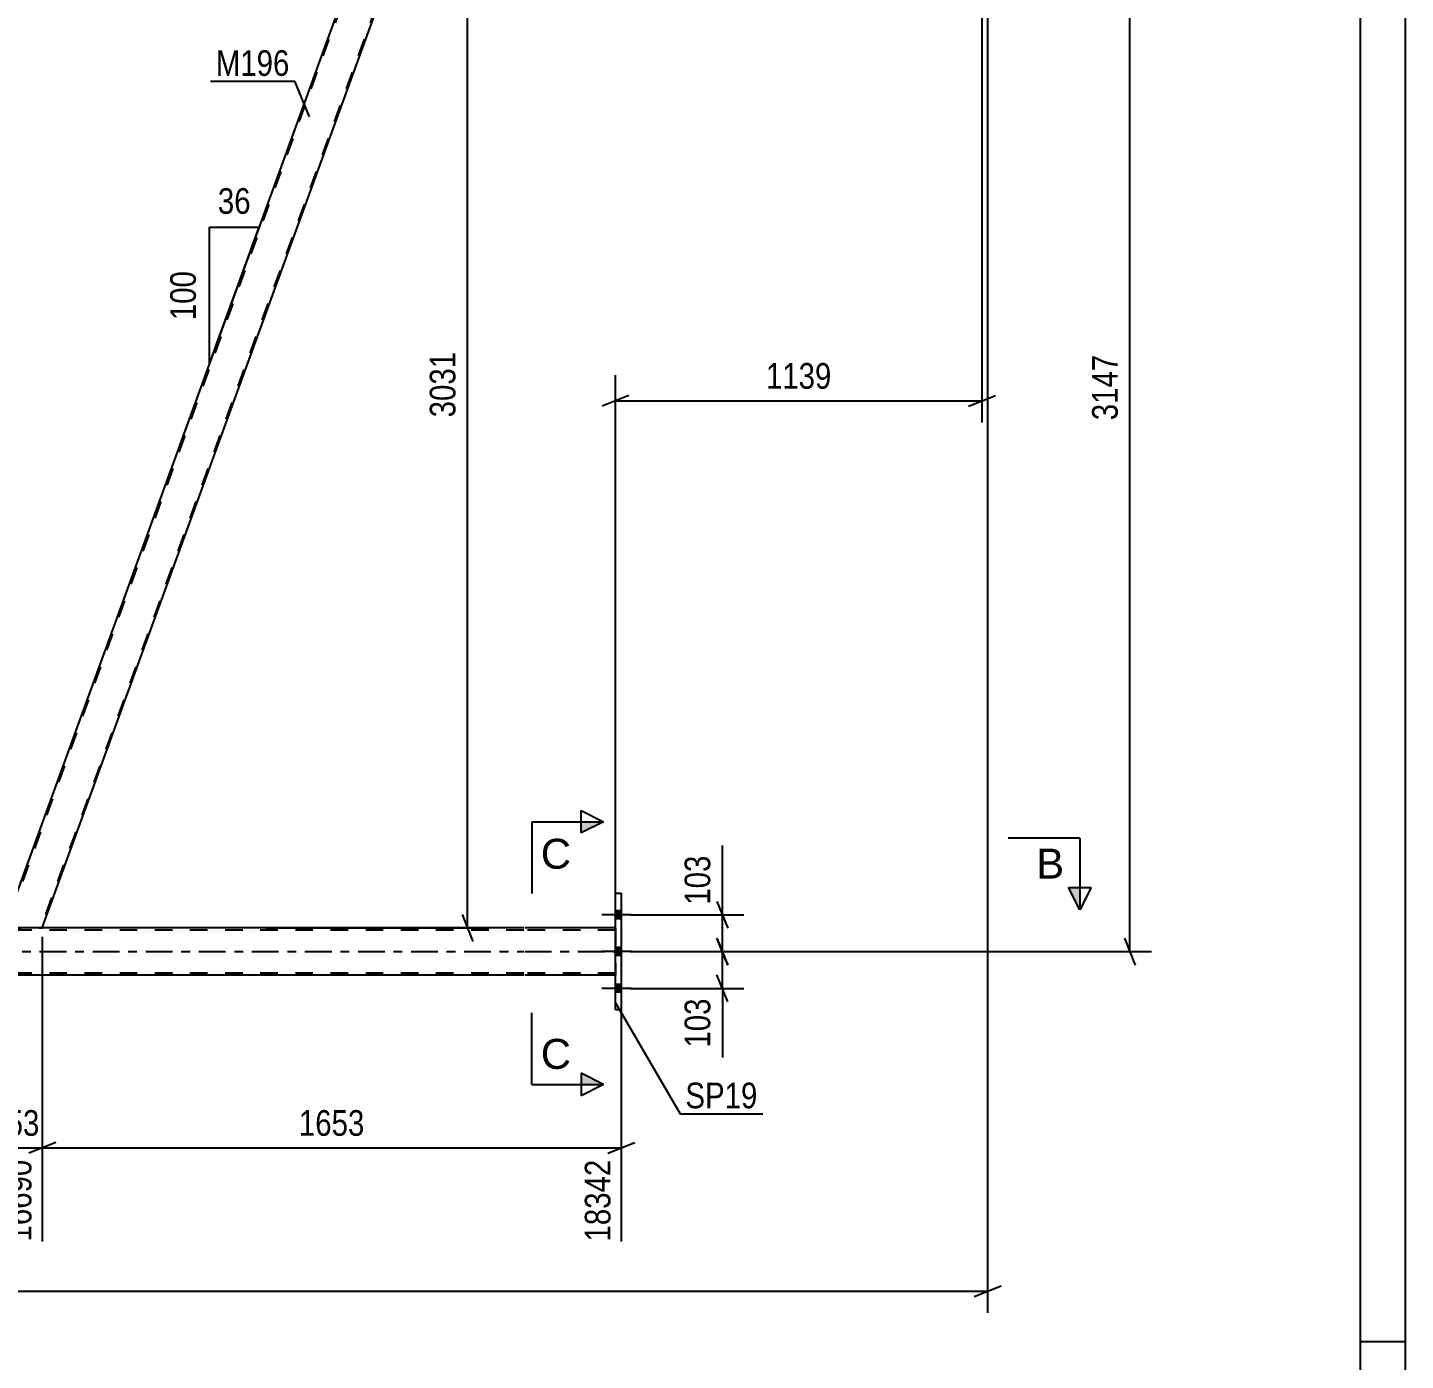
# Model space of a CAD drawing. Header units: millimetres. Extents: x 0 to 841, y 0 to 594.
# Drawn here: x 687.3 to 841, y 295.9 to 444.6 of the extents above; entities that cross this region are included whole.
import ezdxf

# ---------------------------------------------------------------- set-up
doc = ezdxf.new("R2010")
doc.units = ezdxf.units.MM
doc.linetypes.add('DXK_LINE_DOT2', pattern=[3.9198, 1.9599, -1.9599])
doc.linetypes.add('DXK_LINE_DOT3', pattern=[5.9187, 2.979, -0.9799, 0.9799, -0.9799])
doc.styles.add('Arial', font='ARIAL.TTF', dxfattribs={"height": 0.2})
doc.styles.add('Arial Narrow', font='ARIALN.TTF', dxfattribs={"height": 0.2})

# ---------------------------------------------------------------- blocks, each defined once
blk = doc.blocks.new('Unknown-814521683-1135')
at = {"color": 5, "linetype": 'Continuous'}
for p, q in [((841, 0), (841, 594)), ((836, 5), (836, 589)), ((841, 298), (836, 298))]:
    blk.add_line(p, q, dxfattribs=at)
blk = doc.blocks.new('Part-814521683-3537 - 3269')
at = {"color": 2, "linetype": 'Continuous'}
for p, q in [((752.89, 335.04), (752.89, 348.04)), ((752.89, 348.04), (753.53, 348.04)), ((753.53, 348.04), (753.53, 335.04)), ((753.53, 335.04), (752.89, 335.04))]:
    blk.add_line(p, q, dxfattribs=at)
blk = doc.blocks.new('Bolt-814521683-3577 - 3269')
at = {"linetype": 'Continuous'}
for points in [[(752.89, 346.08), (752.89, 345.2), (753.53, 345.2), (753.53, 346.08)], [(752.89, 346.08), (752.89, 345.2), (753.53, 345.2), (753.53, 346.08)], [(752.89, 346.08), (752.89, 345.2), (753.53, 345.2), (753.53, 346.08)], [(752.89, 341.98), (752.89, 341.1), (753.53, 341.1), (753.53, 341.98)], [(752.89, 341.98), (752.89, 341.1), (753.53, 341.1), (753.53, 341.98)], [(752.89, 337.88), (752.89, 337), (753.53, 337), (753.53, 337.88)], [(752.89, 337.88), (752.89, 337), (753.53, 337), (753.53, 337.88)], [(752.89, 337.88), (752.89, 337), (753.53, 337), (753.53, 337.88)]]:
    blk.add_hatch(color=1, dxfattribs=at).paths.add_polyline_path(points)
at = {"color": 1, "linetype": 'Continuous'}
for p, q in [((753.53, 346.08), (752.89, 346.08)), ((753.53, 346.08), (752.89, 346.08)), ((753.53, 346.08), (752.89, 346.08)), ((754.69, 345.64), (751.37, 345.64)), ((754.69, 345.64), (751.37, 345.64)), ((754.69, 345.64), (751.37, 345.64)), ((753.53, 345.2), (752.89, 345.2)), ((753.53, 345.2), (752.89, 345.2)), ((753.53, 345.2), (752.89, 345.2)), ((754.69, 341.54), (751.37, 341.54)), ((754.69, 341.54), (751.37, 341.54)), ((753.53, 341.98), (752.89, 341.98)), ((753.53, 341.98), (752.89, 341.98)), ((753.53, 341.1), (752.89, 341.1)), ((753.53, 341.1), (752.89, 341.1)), ((754.69, 337.44), (751.37, 337.44)), ((754.69, 337.44), (751.37, 337.44)), ((754.69, 337.44), (751.37, 337.44)), ((753.53, 337.88), (752.89, 337.88)), ((753.53, 337.88), (752.89, 337.88)), ((753.53, 337.88), (752.89, 337.88)), ((753.53, 337), (752.89, 337)), ((753.53, 337), (752.89, 337)), ((753.53, 337), (752.89, 337))]:
    blk.add_line(p, q, dxfattribs=at)
blk = doc.blocks.new('Part-814521683-3747 - 3269')
at = {"color": 7, "linetype": 'DXK_LINE_DOT2'}
for p, q in [((742.67, 343.94), (67.2, 343.94)), ((752.89, 343.94), (742.77, 343.94)), ((752.89, 344.18), (752.89, 338.9)), ((742.67, 339.14), (67.2, 339.14)), ((752.89, 339.14), (742.77, 339.14))]:
    blk.add_line(p, q, dxfattribs=at)
at = {"color": 2, "linetype": 'Continuous'}
for p, q in [((742.67, 344.18), (608.27, 344.18)), ((752.89, 344.18), (742.77, 344.18)), ((742.67, 338.9), (608.27, 338.9)), ((752.89, 338.9), (742.77, 338.9))]:
    blk.add_line(p, q, dxfattribs=at)
at = {"color": 7, "linetype": 'DXK_LINE_DOT3'}
for p, q in [((67.2, 341.54), (742.67, 341.54)), ((742.77, 341.54), (752.89, 341.54))]:
    blk.add_line(p, q, dxfattribs=at)
blk = doc.blocks.new('Part-814521683-3766 - 3269')
at = {"color": 7, "linetype": 'DXK_LINE_DOT2'}
for p, q in [((728.98, 465.4), (684.86, 344.18)), ((732.9, 465.4), (688.78, 344.18)), ((685.94, 347.6), (684.69, 344.18)), ((684.69, 344.18), (688.95, 344.18))]:
    blk.add_line(p, q, dxfattribs=at)
at = {"color": 2, "linetype": 'Continuous'}
for p, q in [((728.81, 465.4), (685.94, 347.6)), ((688.95, 344.18), (733.07, 465.4)), ((733.07, 465.4), (728.81, 465.4))]:
    blk.add_line(p, q, dxfattribs=at)
blk = doc.blocks.new('StraightDimension-814521683-4160 - 3269')
at = {"color": 7, "linetype": 'Continuous'}
for p, q in [((764.21, 343.04), (765.41, 340.04)), ((754.53, 341.54), (767.21, 341.54)), ((764.81, 337.44), (764.81, 341.54)), ((765.41, 335.94), (764.21, 338.94)), ((754.53, 337.44), (767.21, 337.44))]:
    blk.add_line(p, q, dxfattribs=at)
at = {"color": 0}
blk.add_wipeout([(764.06, 336.92), (759.86, 336.92), (759.86, 330.23), (764.06, 330.23)], dxfattribs=at)
at = {"color": 7, "linetype": 'Continuous'}
blk.add_line((764.81, 337.44), (764.81, 329.71), dxfattribs=at)
blk.add_line((764.81, 337.44), (764.81, 329.71), dxfattribs=at)
at = {"color": 3, "style": 'Arial Narrow'}
blk.add_text('103', height=2.863, rotation=90.0002, dxfattribs=at).set_placement((763.46, 330.83))
blk = doc.blocks.new('StraightDimension-814521683-4249 - 3269')
at = {"color": 7, "linetype": 'Continuous'}
for p, q in [((736.99, 463.9), (735.79, 466.9)), ((740.14, 465.4), (733.54, 465.4)), ((736.39, 344.18), (736.39, 465.4)), ((735.79, 345.68), (736.99, 342.68)), ((713.89, 344.18), (738.79, 344.18))]:
    blk.add_line(p, q, dxfattribs=at)
at = {"color": 0}
blk.add_wipeout([(735.64, 409.05), (731.44, 409.05), (731.44, 400.53), (735.64, 400.53)], dxfattribs=at)
at = {"color": 3, "style": 'Arial Narrow'}
blk.add_text('3031', height=2.863, rotation=90.0002, dxfattribs=at).set_placement((735.04, 401.13))
blk = doc.blocks.new('StraightDimension-814521683-4170 - 3269')
at = {"color": 7, "linetype": 'Continuous'}
for p, q in [((764.21, 347.14), (765.41, 344.14)), ((754.53, 345.64), (767.21, 345.64)), ((764.81, 341.54), (764.81, 345.64)), ((765.41, 340.04), (764.21, 343.04)), ((754.53, 341.54), (767.21, 341.54))]:
    blk.add_line(p, q, dxfattribs=at)
at = {"color": 0}
blk.add_wipeout([(764.06, 352.85), (759.86, 352.85), (759.86, 346.17), (764.06, 346.17)], dxfattribs=at)
at = {"color": 7, "linetype": 'Continuous'}
blk.add_line((764.81, 345.64), (764.81, 353.37), dxfattribs=at)
blk.add_line((764.81, 345.64), (764.81, 353.37), dxfattribs=at)
at = {"color": 3, "style": 'Arial Narrow'}
blk.add_text('103', height=2.863, rotation=90.0002, dxfattribs=at).set_placement((763.46, 346.77))
blk = doc.blocks.new('AngleDimension-814521683-13203 - 3269')
at = {"color": 7, "linetype": 'Continuous'}
for p, q in [((707.59, 422.33), (713.14, 422.33)), ((707.59, 407.11), (713.14, 422.33)), ((707.59, 407.11), (707.59, 422.33)), ((708.42, 409.38), (713.14, 422.33))]:
    blk.add_line(p, q, dxfattribs=at)
at = {"color": 0}
for points in [[(712.79, 423.23), (712.79, 427.43), (707.94, 427.43), (707.94, 423.23)], [(706.69, 418.06), (702.49, 418.06), (702.49, 411.37), (706.69, 411.37)]]:
    blk.add_wipeout(points, dxfattribs=at)
at = {"color": 3, "style": 'Arial Narrow'}
blk.add_text('36', height=2.863, dxfattribs=at).set_placement((708.54, 423.83))
blk.add_text('100', height=2.863, rotation=90.0002, dxfattribs=at).set_placement((706.09, 411.97))
blk = doc.blocks.new('StraightDimension-814521683-4239 - 3269')
at = {"color": 7, "linetype": 'Continuous'}
for p, q in [((810.86, 465.9), (809.66, 468.9)), ((795.4, 467.4), (812.66, 467.4)), ((810.26, 341.54), (810.26, 467.4)), ((809.66, 343.04), (810.86, 340.04)), ((754.53, 341.54), (812.66, 341.54))]:
    blk.add_line(p, q, dxfattribs=at)
at = {"color": 0}
blk.add_wipeout([(809.51, 408.73), (805.31, 408.73), (805.31, 400.21), (809.51, 400.21)], dxfattribs=at)
at = {"color": 3, "style": 'Arial Narrow'}
blk.add_text('3147', height=2.863, rotation=90.0002, dxfattribs=at).set_placement((808.91, 400.81))
blk = doc.blocks.new('StraightDimension-814521683-4563 - 3269')
at = {"color": 7, "linetype": 'Continuous'}
for p, q in [((794.4, 459.9), (794.4, 301.26)), ((56.34, 303.66), (794.4, 303.66)), ((792.9, 303.06), (795.9, 304.26))]:
    blk.add_line(p, q, dxfattribs=at)
blk = doc.blocks.new('StraightDimension-814521683-4228 - 3269')
at = {"color": 7, "linetype": 'Continuous'}
for p, q in [((793.76, 464.4), (793.76, 400.57)), ((752.89, 345.18), (752.89, 405.82)), ((754.39, 403.57), (751.39, 402.37)), ((752.89, 402.97), (793.76, 402.97)), ((792.26, 402.37), (795.26, 403.57))]:
    blk.add_line(p, q, dxfattribs=at)
at = {"color": 0}
blk.add_wipeout([(777.58, 403.72), (777.58, 407.92), (769.07, 407.92), (769.07, 403.72)], dxfattribs=at)
at = {"color": 3, "style": 'Arial Narrow'}
blk.add_text('1139', height=2.863, dxfattribs=at).set_placement((769.67, 404.32))
blk = doc.blocks.new('StraightDimension-814521683-4521 - 3269')
at = {"color": 7, "linetype": 'Continuous'}
for p, q in [((682.85, 343.18), (682.85, 309.2)), ((688.95, 343.18), (688.95, 309.2)), ((681.35, 319.04), (684.35, 320.24)), ((690.45, 320.24), (687.45, 319.04)), ((682.85, 319.64), (688.95, 319.64))]:
    blk.add_line(p, q, dxfattribs=at)
at = {"color": 0}
blk.add_wipeout([(689.24, 320.39), (689.24, 324.59), (682.56, 324.59), (682.56, 320.39)], dxfattribs=at)
at = {"color": 0, "linetype": 'Continuous'}
blk.add_wipeout([(688.35, 318.94), (684.15, 318.94), (684.15, 308.6), (688.35, 308.6)], dxfattribs=at)
at = {"color": 3, "style": 'Arial Narrow'}
blk.add_text('153', height=2.863, dxfattribs=at).set_placement((683.16, 320.99))
at = {"color": 3, "linetype": 'Continuous', "style": 'Arial Narrow'}
blk.add_text('16690', height=2.863, rotation=90.0002, dxfattribs=at).set_placement((687.75, 309.2))
blk = doc.blocks.new('StraightDimension-814521683-4540 - 3269')
at = {"color": 7, "linetype": 'Continuous'}
for p, q in [((753.53, 347.04), (753.53, 309.2)), ((688.95, 343.18), (688.95, 309.2)), ((690.45, 320.24), (687.45, 319.04)), ((752.03, 319.04), (755.03, 320.24)), ((688.95, 319.64), (753.53, 319.64))]:
    blk.add_line(p, q, dxfattribs=at)
at = {"color": 0}
blk.add_wipeout([(725.5, 320.39), (725.5, 324.59), (716.98, 324.59), (716.98, 320.39)], dxfattribs=at)
at = {"color": 0, "linetype": 'Continuous'}
blk.add_wipeout([(752.93, 318.94), (748.73, 318.94), (748.73, 308.6), (752.93, 308.6)], dxfattribs=at)
at = {"color": 3, "style": 'Arial Narrow'}
blk.add_text('1653', height=2.863, dxfattribs=at).set_placement((717.58, 320.99))
at = {"color": 3, "linetype": 'Continuous', "style": 'Arial Narrow'}
blk.add_text('18342', height=2.863, rotation=90.0002, dxfattribs=at).set_placement((752.33, 309.2))
blk = doc.blocks.new('Mark-814521683-3533 - 3269')
at = {"color": 0}
blk.add_wipeout([(768.73, 324.06), (768.73, 327.06), (760.69, 327.06), (760.69, 324.06)], dxfattribs=at)
blk.add_wipeout([(768.73, 324.06), (768.73, 327.06), (760.69, 327.06), (760.69, 324.06)], dxfattribs=at)
at = {"color": 30, "linetype": 'Continuous'}
for p, q in [((752.89, 335.83), (760.09, 323.46)), ((760.09, 323.46), (769.33, 323.46))]:
    blk.add_line(p, q, dxfattribs=at)
at = {"color": 3, "style": 'Arial Narrow'}
blk.add_text('SP19', height=2.863, dxfattribs=at).set_placement((760.69, 324.06))
blk = doc.blocks.new('Mark-814521683-3762 - 3269')
at = {"color": 0}
blk.add_wipeout([(716.54, 439.22), (716.54, 442.22), (708.31, 442.22), (708.31, 439.22)], dxfattribs=at)
blk.add_wipeout([(716.54, 439.22), (716.54, 442.22), (708.31, 442.22), (708.31, 439.22)], dxfattribs=at)
at = {"color": 30, "linetype": 'Continuous'}
for p in [(707.71, 438.62), (718.75, 434.64)]:
    blk.add_line(p, (717.14, 438.62), dxfattribs=at)
at = {"color": 3, "style": 'Arial Narrow'}
blk.add_text('M196', height=2.863, dxfattribs=at).set_placement((708.31, 439.22))
blk = doc.blocks.new('SectionMark-814521683-4895 - 3269')
at = {"linetype": 'Continuous'}
blk.add_hatch(color=6, dxfattribs=at).paths.add_polyline_path([(803.43, 348.68), (804.68, 348.68), (804.68, 346.18)])
at = {"color": 6, "linetype": 'Continuous'}
for p, q in [((804.68, 354.18), (796.68, 354.18)), ((804.68, 354.18), (804.68, 346.18)), ((803.43, 348.68), (805.93, 348.68)), ((804.68, 346.18), (803.43, 348.68)), ((805.93, 348.68), (804.68, 346.18))]:
    blk.add_line(p, q, dxfattribs=at)
at = {"color": 0, "linetype": 'Continuous'}
blk.add_wipeout([(802.93, 349.68), (802.93, 353.18), (799.82, 353.18), (799.82, 349.68)], dxfattribs=at)
at = {"color": 3, "linetype": 'Continuous', "style": 'Arial'}
blk.add_text('B', height=3.34, dxfattribs=at).set_placement((799.82, 349.68))
blk = doc.blocks.new('SectionMark-814521683-4899 - 3269')
at = {"linetype": 'Continuous'}
for points in [[(749.06, 354.78), (749.06, 356.03), (751.56, 356.03)], [(749.06, 326.71), (749.06, 327.96), (751.56, 326.71)]]:
    blk.add_hatch(color=6, dxfattribs=at).paths.add_polyline_path(points)
at = {"color": 6, "linetype": 'Continuous'}
for p, q in [((749.06, 354.78), (749.06, 357.28)), ((749.06, 357.28), (751.56, 356.03)), ((743.56, 356.03), (743.56, 348.03)), ((743.56, 356.03), (751.56, 356.03)), ((751.56, 356.03), (749.06, 354.78)), ((743.56, 326.71), (743.56, 334.71)), ((751.56, 326.71), (749.06, 327.96)), ((749.06, 327.96), (749.06, 325.46)), ((743.56, 326.71), (751.56, 326.71)), ((751.56, 326.71), (749.06, 325.46))]:
    blk.add_line(p, q, dxfattribs=at)
at = {"color": 0, "linetype": 'Continuous'}
for points in [[(747.93, 350.78), (747.93, 354.28), (744.56, 354.28), (744.56, 350.78)], [(747.93, 328.46), (747.93, 331.96), (744.56, 331.96), (744.56, 328.46)]]:
    blk.add_wipeout(points, dxfattribs=at)
at = {"color": 3, "linetype": 'Continuous', "style": 'Arial'}
for p in [(744.56, 350.78), (744.56, 328.46)]:
    blk.add_text('C', height=3.34, dxfattribs=at).set_placement(p)

msp = doc.modelspace()

# ---------------------------------------------------------------- block references
for name in ['Unknown-814521683-1135', 'Part-814521683-3766 - 3269', 'Part-814521683-3537 - 3269', 'Bolt-814521683-3577 - 3269', 'Part-814521683-3747 - 3269']:
    msp.add_blockref(name, (0, 0))

# ---------------------------------------------------------------- next in the draw order: block references
for name in ['StraightDimension-814521683-4249 - 3269', 'StraightDimension-814521683-4160 - 3269']:
    msp.add_blockref(name, (0, 0))

# ---------------------------------------------------------------- next in the draw order: block references
for name in ['AngleDimension-814521683-13203 - 3269', 'StraightDimension-814521683-4170 - 3269']:
    msp.add_blockref(name, (0, 0))

# ---------------------------------------------------------------- next in the draw order: block references
msp.add_blockref('StraightDimension-814521683-4239 - 3269', (0, 0))

# ---------------------------------------------------------------- next in the draw order: block references
msp.add_blockref('StraightDimension-814521683-4563 - 3269', (0, 0))

# ---------------------------------------------------------------- next in the draw order: block references
for name in ['StraightDimension-814521683-4228 - 3269', 'Mark-814521683-3762 - 3269', 'StraightDimension-814521683-4521 - 3269']:
    msp.add_blockref(name, (0, 0))

# ---------------------------------------------------------------- next in the draw order: block references
msp.add_blockref('StraightDimension-814521683-4540 - 3269', (0, 0))

# ---------------------------------------------------------------- next in the draw order: block references
for name in ['SectionMark-814521683-4895 - 3269', 'Mark-814521683-3533 - 3269']:
    msp.add_blockref(name, (0, 0))

# ---------------------------------------------------------------- next in the draw order: block references
msp.add_blockref('SectionMark-814521683-4899 - 3269', (0, 0))

doc.saveas('drawing.dxf')
